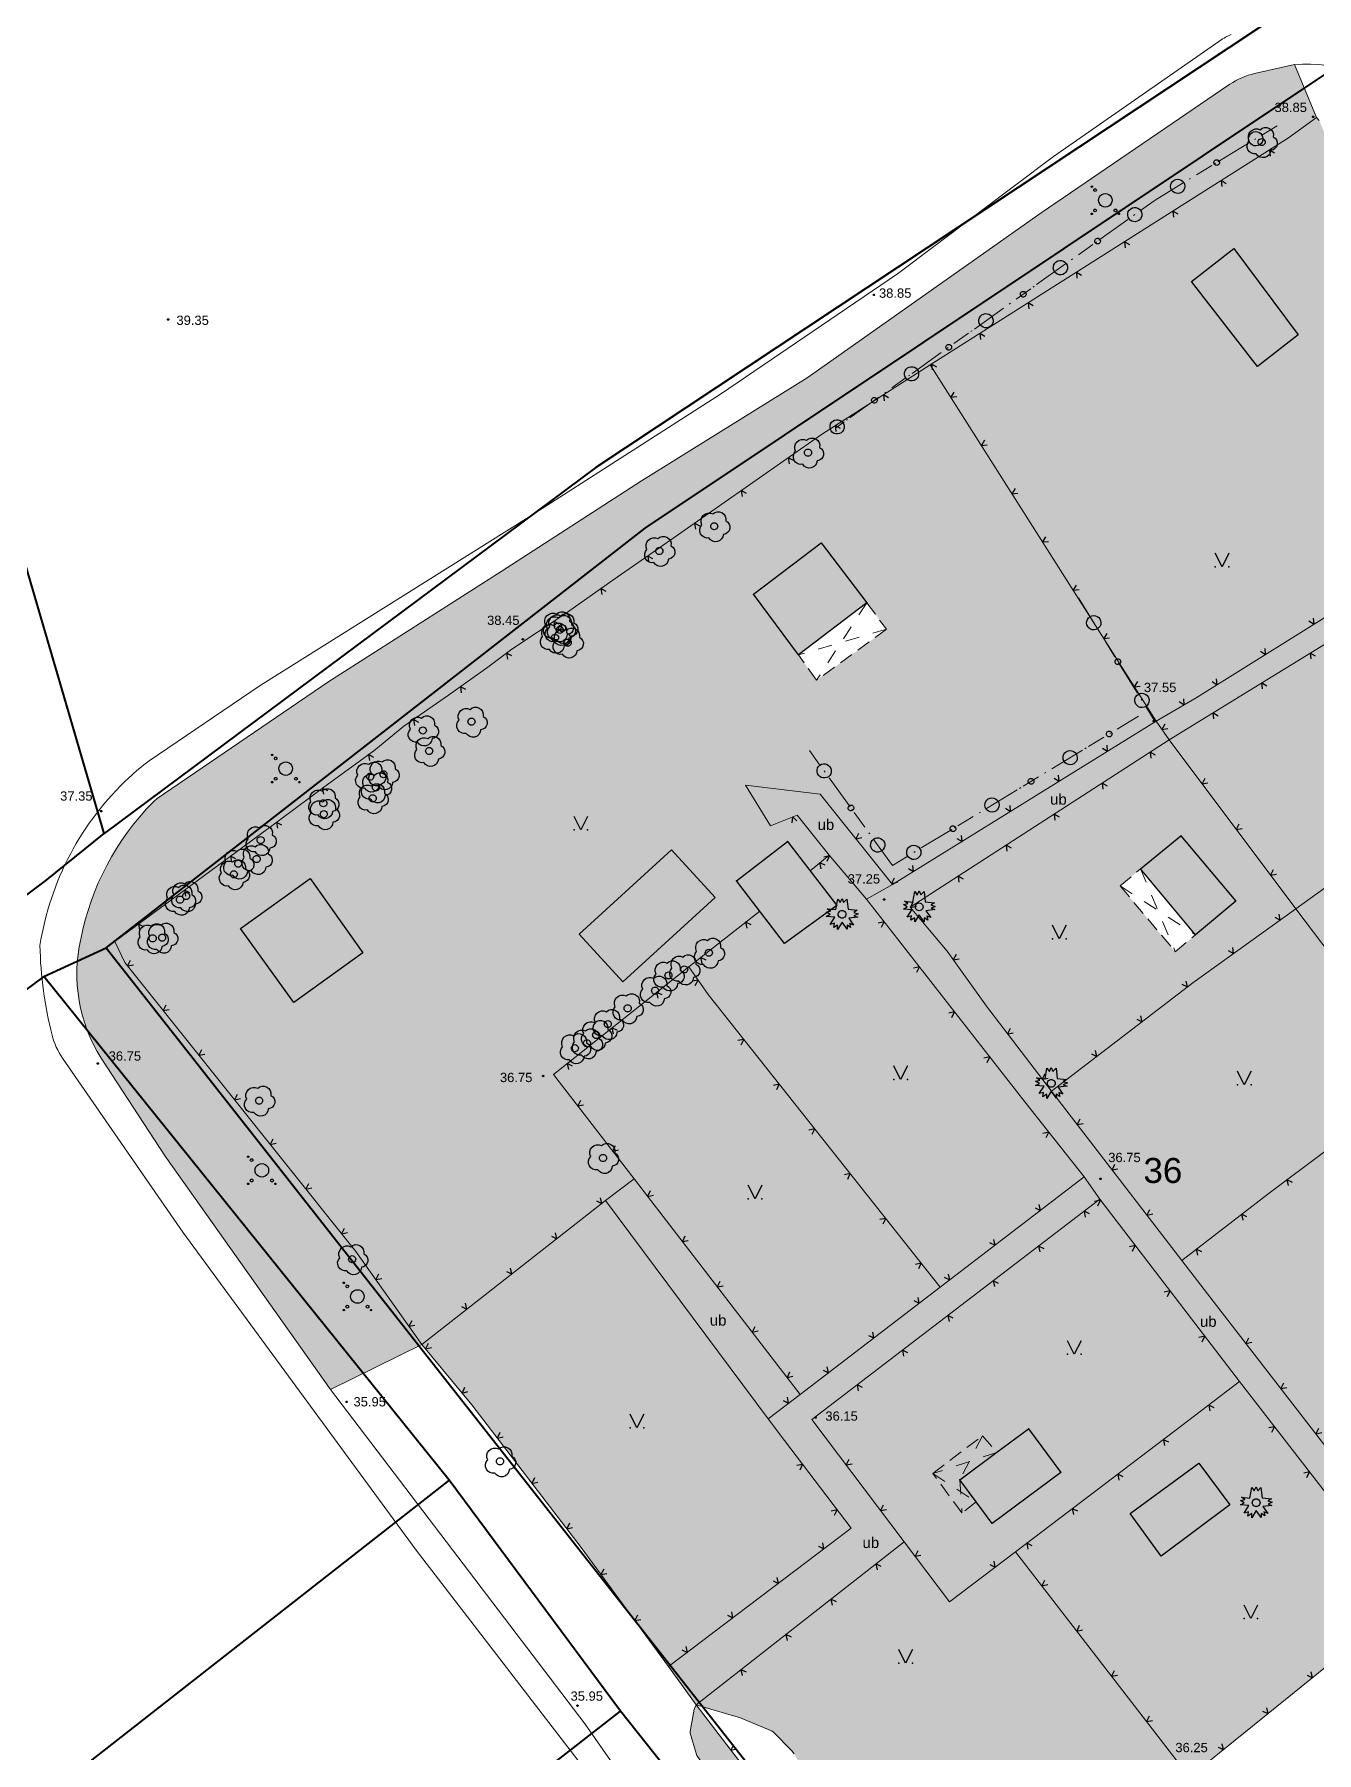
# Model space of a CAD drawing. Header units: metres. Extents: x 363857 to 365179, y 5807840 to 5809004.
# Drawn here: x 364548.8 to 364638.6, y 5808546.1 to 5808666.3 of the extents above; entities that cross this region are included whole.
import ezdxf

# ---------------------------------------------------------------- set-up
doc = ezdxf.new("R2010")
doc.units = ezdxf.units.M
doc.header["$LTSCALE"] = 0.5
for name, pattern in [('LF11.100', [12.8, 2.5, -1, 0, -1, 5, -0.4, 0, -0.4, 2.5]), ('LF11.2', [4, 2, -2]), ('LF11.26', [0]), ('LF11.3', [3, 2, -1])]:
    doc.linetypes.add(name, pattern=pattern)
doc.layers.get('0').update_dxf_attribs({"color": 1, "linetype": 'CONTINUOUS'})
for name, color, linetype in [('Flurstücksgrenze', 5, 'CONTINUOUS'), ('Stk.Bauliche Anlagen', 1, 'CONTINUOUS'), ('Stk.Befestigungsarten', 1, 'CONTINUOUS'), ('Stk.Bäume', 1, 'CONTINUOUS'), ('Stk.Einfriedungen', 1, 'CONTINUOUS'), ('Stk.Gebäude', 202, 'CONTINUOUS'), ('Stk.Geländehöhen', 1, 'CONTINUOUS'), ('Stk.Grünflächen', 1, 'CONTINUOUS'), ('Stk.Topografie allgemein', 1, 'CONTINUOUS')]:
    doc.layers.add(name, color=color, linetype=linetype)
doc.styles.add('TA  11.0401.0000', font='Arial.ttf')

# ---------------------------------------------------------------- blocks, each defined once
blk = doc.blocks.new('S11..378')
at = {"color": 0, "lineweight": -2}
blk.add_lwpolyline([(-0.025, 0.05), (0, 0), (0.025, 0.05)], dxfattribs=at)
blk = doc.blocks.new('S11..101')
at = {"color": 0, "lineweight": -2}
blk.add_lwpolyline([(0.433, -0.25, -0.5773503), (-0.433, -0.25, -0.5773503), (0, 0.5, -0.5773503)], format="xyb", close=True, dxfattribs=at)
blk = doc.blocks.new('Nadelbaum')
at = {"color": 0, "lineweight": -2}
blk.add_lwpolyline([(0.185, 0.155), (0.475, 0.125), (0.365, 0.06), (0.5, 0.015), (0.37, -0.045), (0.49, -0.085), (0.21, -0.12), (0.36, -0.335), (0.235, -0.285), (0.265, -0.41), (0.155, -0.34), (0.16, -0.465), (0, -0.245), (-0.14, -0.47), (-0.14, -0.34), (-0.26, -0.415), (-0.24, -0.28), (-0.375, -0.32), (-0.225, -0.09), (-0.49, -0.07), (-0.37, 0), (-0.49, 0.07), (-0.355, 0.1), (-0.46, 0.175), (-0.195, 0.145), (-0.135, 0.475), (-0.06, 0.365), (0, 0.495), (0.05, 0.37), (0.15, 0.475)], close=True, dxfattribs=at)
blk.add_lwpolyline([(0.1039, -0.06, -0.5773503), (-0.1039, -0.06, -0.5773503), (0, 0.12, -0.5773503)], format="xyb", close=True, dxfattribs=at)
blk = doc.blocks.new('S11..60')
at = {"color": 0, "lineweight": -2}
for points in [[(0.165, 0.075, -0.7675055), (0.13, -0.115, -0.7475991), (-0.075, -0.165, -0.7388858), (-0.175, 0.02, -0.7315501), (-0.02, 0.175, -0.7388858)], [(0.0433, -0.025, -0.5773503), (-0.0433, -0.025, -0.5773503), (0, 0.05, -0.5773503)]]:
    blk.add_lwpolyline(points, format="xyb", close=True, dxfattribs=at)
blk = doc.blocks.new('S11..146', base_point=(0, 0.25))
at = {"color": 0, "lineweight": -2}
blk.add_lwpolyline([(0.05, 0.35), (0, 0.25), (-0.05, 0.35)], dxfattribs=at)
for p in [(-0.05, 0.25), (0.05, 0.25)]:
    blk.add_point(p, dxfattribs=at)
blk = doc.blocks.new('Geländehöhe')
at = {"color": 0, "lineweight": -2}
for points in [[(0.0087, -0.005, -0.5773503), (-0.0087, -0.005, -0.5773503), (0, 0.01, -0.5773503)], [(0.0043, -0.0025, -0.5773503), (-0.0043, -0.0025, -0.5773503), (0, 0.005, -0.5773503)]]:
    blk.add_lwpolyline(points, format="xyb", close=True, dxfattribs=at)
blk = doc.blocks.new('S11..147', base_point=(0, 0.3))
at = {"color": 0, "lineweight": -2}
for points in [[(-0.0957, 0.3975, -0.5773503), (-0.1043, 0.3975, -0.5773503), (-0.1, 0.405, -0.5773503)], [(-0.0663, 0.37, -0.5773503), (-0.0837, 0.37, -0.5773503), (-0.075, 0.385, -0.5773503)], [(0.0433, 0.275, -0.5773503), (-0.0433, 0.275, -0.5773503), (0, 0.35, -0.5773503)], [(-0.0957, 0.1975, -0.5773503), (-0.1043, 0.1975, -0.5773503), (-0.1, 0.205, -0.5773503)], [(-0.0663, 0.22, -0.5773503), (-0.0837, 0.22, -0.5773503), (-0.075, 0.235, -0.5773503)], [(0.0837, 0.22, -0.5773503), (0.0663, 0.22, -0.5773503), (0.075, 0.235, -0.5773503)], [(0.1043, 0.1975, -0.5773503), (0.0957, 0.1975, -0.5773503), (0.1, 0.205, -0.5773503)]]:
    blk.add_lwpolyline(points, format="xyb", close=True, dxfattribs=at)

msp = doc.modelspace()

# ---------------------------------------------------------------- hatches: boundary and pattern name
at = {"layer": 'Stk.Befestigungsarten', "lineweight": 18, "true_color": 0xdcbe9c}
for points in [[(364651.5085, 5808631.0771), (364650.3515, 5808630.4125), (364647.8071, 5808628.9509), (364628.3086, 5808616.9641), (364627.4017, 5808618.2758), (364630.1994, 5808619.9006), (364650.6567, 5808632.6871), (364650.7441, 5808632.4958), (364651.3154, 5808631.4067)], [(364608.9341, 5808606.8306), (364627.4017, 5808618.2758), (364628.3086, 5808616.9641), (364610.1872, 5808605.2611)], [(364603.8837, 5808613.1599), (364608.9341, 5808606.8306), (364607.1243, 5808605.8072), (364604.5006, 5808608.8978), (364602.2738, 5808611.7038), (364600.3973, 5808610.9576), (364598.6582, 5808613.8017)], [(364650.8304, 5808552.5772), (364648.9381, 5808551.2896), (364645.0942, 5808556.7638), (364645.0293, 5808556.8474), (364633.2495, 5808572.0452), (364623.4555, 5808584.8072), (364622.3757, 5808586.3727), (364618.2129, 5808591.6184), (364607.1243, 5808605.8072), (364608.9341, 5808606.8306), (364610.1872, 5808605.2611), (364612.7807, 5808602.1704), (364615.5146, 5808598.3142), (364620.0725, 5808592.3663), (364629.2048, 5808580.5348), (364631.6368, 5808577.3763), (364640.5778, 5808565.8241), (364647.15, 5808557.3325)], [(364588.8514, 5808584.7201), (364590.8411, 5808586.2383), (364602.4703, 5808571.1526), (364600.2357, 5808569.444)], [(364622.3757, 5808586.3727), (364623.4555, 5808584.8072), (364603.2885, 5808569.3872), (364609.7648, 5808560.8356), (364595.1832, 5808549.4149), (364593.267, 5808552.1039), (364606.0412, 5808561.7779), (364601.3824, 5808567.9298), (364600.2357, 5808569.444), (364602.4703, 5808571.1526), (364612.2878, 5808578.6593)]]:
    msp.add_hatch(color=31, dxfattribs=at).paths.add_polyline_path(points, flags=0)
at = {"layer": 'Stk.Gebäude', "lineweight": 18, "true_color": 0xffffff}
for points in [[(364634.498, 5808643.1), (364629.884, 5808649.056), (364632.857, 5808651.359), (364637.356, 5808645.313)], [(364599.206, 5808627.16), (364603.944, 5808630.755), (364607.136, 5808626.549), (364602.356, 5808622.922)], [(364598.011, 5808607.102), (364601.586, 5808609.855), (364605.033, 5808605.379), (364601.389, 5808602.718)], [(364630.165, 5808603.324), (364626.309, 5808607.926), (364629.146, 5808610.257), (364632.98, 5808605.681)], [(364587.007, 5808603.368), (364593.471, 5808609.269), (364596.519, 5808605.93), (364590.055, 5808600.029)], [(364567.015, 5808598.582), (364563.29, 5808603.763), (364568.16, 5808607.265), (364571.861, 5808602.066)], [(364613.657, 5808565.172), (364616.257, 5808567.099), (364618.476, 5808568.744), (364620.741, 5808565.689), (364615.923, 5808562.116), (364614.807, 5808563.622)], [(364625.593, 5808562.807), (364630.388, 5808566.344), (364632.569, 5808563.41), (364627.75, 5808559.827)]]:
    msp.add_hatch(color=7, dxfattribs=at).paths.add_polyline_path(points, flags=0)
at = {"layer": 'Stk.Gebäude', "lineweight": 18, "true_color": 0xb3b3b3}
for points in [[(364634.498, 5808643.1), (364629.884, 5808649.056), (364632.857, 5808651.359), (364637.356, 5808645.313)], [(364599.206, 5808627.16), (364603.944, 5808630.755), (364607.136, 5808626.549), (364602.356, 5808622.922)], [(364598.011, 5808607.102), (364601.586, 5808609.855), (364605.033, 5808605.379), (364601.389, 5808602.718)], [(364630.165, 5808603.324), (364626.309, 5808607.926), (364629.146, 5808610.257), (364632.98, 5808605.681)], [(364587.007, 5808603.368), (364593.471, 5808609.269), (364596.519, 5808605.93), (364590.055, 5808600.029)], [(364567.015, 5808598.582), (364563.29, 5808603.763), (364568.16, 5808607.265), (364571.861, 5808602.066)], [(364613.657, 5808565.172), (364616.257, 5808567.099), (364618.476, 5808568.744), (364620.741, 5808565.689), (364615.923, 5808562.116), (364614.807, 5808563.622)], [(364625.593, 5808562.807), (364630.388, 5808566.344), (364632.569, 5808563.41), (364627.75, 5808559.827)]]:
    msp.add_hatch(color=253, dxfattribs=at).paths.add_polyline_path(points, flags=0)
at = {"layer": 'Stk.Grünflächen', "lineweight": 18, "true_color": 0xe0ffd9}
for points in [[(364638.6283, 5808660.5154), (364636.6771, 5808659.0921), (364611.588, 5808643.2144), (364603.968, 5808638.3444), (364591.9521, 5808629.9344), (364589.3598, 5808628.1485), (364585.9466, 5808625.7399), (364582.2945, 5808623.315), (364580.6132, 5808622.0508), (364577.8467, 5808620.0839), (364574.7298, 5808617.9219), (364572.6211, 5808616.2042), (364569.1124, 5808613.6531), (364567.1038, 5808612.1494), (364566.0972, 5808611.4087), (364554.4819, 5808602.847), (364555.172, 5808601.3901), (364571.3535, 5808581.1562), (364575.9816, 5808574.6507), (364569.5948, 5808571.4999), (364558.0138, 5808587.8358), (364553.5232, 5808594.6863, -0.19864279), (364552.0934, 5808603.0143, -0.14666447), (364557.1554, 5808612.6057, -0.0486989), (364557.4535, 5808612.8551), (364569.4654, 5808621.0591), (364581.5443, 5808628.7605), (364591.3672, 5808635.0939), (364602.9617, 5808642.2996), (364619.3554, 5808653.862), (364632.5686, 5808662.8561, -0.09491527), (364634.2953, 5808663.6031), (364637.0905, 5808664.2253)], [(364651.8914, 5808627.7452), (364650.3515, 5808630.4125), (364651.5085, 5808631.0771), (364654.5692, 5808625.8546), (364658.3388, 5808620.344), (364637.1813, 5808605.1437), (364628.3086, 5808616.9641), (364647.8071, 5808628.9509), (364649.3412, 5808626.2803), (364650.5164, 5808624.5072), (364652.9628, 5808626.1286)], [(364596.038, 5808599.1363), (364594.6691, 5808601.071), (364599.6487, 5808604.9764), (364601.3887, 5808602.7175), (364605.0334, 5808605.3793), (364603.1684, 5808607.8005), (364604.5006, 5808608.8978), (364607.1243, 5808605.8072), (364618.2129, 5808591.6184), (364622.3757, 5808586.3727), (364612.2878, 5808578.6593)], [(364629.2048, 5808580.5348), (364620.0725, 5808592.3663), (364629.9735, 5808599.9654), (364637.1813, 5808605.1437), (364646.0584, 5808593.4189), (364643.2978, 5808591.2162), (364635.2245, 5808585.17)], [(364596.038, 5808599.1363), (364612.2878, 5808578.6593), (364602.4703, 5808571.1526), (364590.8411, 5808586.2383), (364585.2051, 5808593.5499), (364594.6691, 5808601.071)], [(364600.2357, 5808569.444), (364601.3824, 5808567.9298), (364606.0412, 5808561.7779), (364593.267, 5808552.1039), (364587.1349, 5808560.4367), (364579.4755, 5808570.4283), (364575.9816, 5808574.6507), (364588.8514, 5808584.7201)], [(364633.2495, 5808572.0452), (364645.0293, 5808556.8474), (364645.0942, 5808556.7638), (364631.8364, 5808546.0531), (364629.7377, 5808544.3575), (364617.5587, 5808560.1412), (364628.7259, 5808568.5983)], [(364629.7377, 5808544.3575), (364621.625, 5808538.408), (364619.8508, 5808537.1827), (364615.8419, 5808534.6518), (364615.4784, 5808534.4534), (364613.6108, 5808533.6791), (364613.5569, 5808533.6726), (364612.871, 5808533.7721), (364612.4435, 5808533.918), (364610.7652, 5808534.7436), (364610.7331, 5808534.7639), (364608.8234, 5808536.3106), (364608.3939, 5808536.7275), (364605.9913, 5808539.4157), (364605.9609, 5808539.454), (364604.5347, 5808541.5147), (364604.3718, 5808541.8092), (364602.0502, 5808545.9907), (364601.9004, 5808546.198), (364600.5829, 5808547.5329), (364600.4621, 5808547.6064), (364598.2282, 5808548.5253), (364597.6526, 5808548.7106), (364595.1832, 5808549.4149), (364609.7648, 5808560.8356), (364612.9397, 5808556.6432), (364617.5587, 5808560.1412)], [(364609.5035, 5808529.2592), (364609.1753, 5808529.2508), (364606.083, 5808529.5943), (364605.8609, 5808529.6502), (364603.5739, 5808530.6307), (364603.5194, 5808530.6671), (364602.2366, 5808531.8299), (364602.1191, 5808531.9799), (364600.4163, 5808535.0718), (364600.2974, 5808535.3784), (364599.407, 5808538.5947), (364599.3892, 5808538.6623), (364598.4706, 5808541.0524), (364598.4379, 5808541.1169), (364596.9475, 5808543.4792), (364596.5521, 5808543.9774), (364595.2447, 5808545.8858), (364595.2172, 5808545.9431), (364594.7718, 5808547.4429), (364594.7621, 5808547.5512), (364595.0487, 5808549.126), (364595.0711, 5808549.1742), (364595.1832, 5808549.4149), (364610.4893, 5808529.6106)]]:
    msp.add_hatch(color=254, dxfattribs=at).paths.add_polyline_path(points, flags=0)
h = msp.add_hatch(color=254, dxfattribs=at)
h.paths.add_polyline_path([(364611.588, 5808643.2144), (364636.6771, 5808659.0921), (364638.6283, 5808660.5154), (364638.8288, 5808660.3113), (364639.8382, 5808657.9297), (364644.203, 5808646.0465), (364645.6811, 5808643.076), (364646.3235, 5808641.8868), (364646.9499, 5808640.684), (364648.7248, 5808636.9081), (364650.6567, 5808632.6871), (364630.1994, 5808619.9006), (364627.4017, 5808618.2758)], flags=0)
h.paths.add_polyline_path([(364649.9204, 5808632.5812), (364646.3769, 5808640.4503), (364643.2151, 5808638.9026), (364645.4396, 5808634.1442), (364646.8582, 5808631.1096), (364647.9076, 5808631.6139)], flags=0)
h = msp.add_hatch(color=254, dxfattribs=at)
h.paths.add_polyline_path([(364608.9341, 5808606.8306), (364603.8837, 5808613.1599), (364598.6582, 5808613.8017), (364600.3973, 5808610.9576), (364602.2738, 5808611.7038), (364604.5006, 5808608.8978), (364603.1684, 5808607.8005), (364601.5857, 5808609.8552), (364598.0114, 5808607.1019), (364599.6487, 5808604.9764), (364594.6691, 5808601.071), (364585.2051, 5808593.5499), (364590.8411, 5808586.2383), (364588.8514, 5808584.7201), (364575.9816, 5808574.6507), (364571.3535, 5808581.1562), (364555.172, 5808601.3901), (364554.4819, 5808602.847), (364566.0972, 5808611.4087), (364567.1038, 5808612.1494), (364569.1124, 5808613.6531), (364572.6211, 5808616.2042), (364574.7298, 5808617.9219), (364577.8467, 5808620.0839), (364580.6132, 5808622.0508), (364582.2945, 5808623.315), (364585.9466, 5808625.7399), (364589.3598, 5808628.1485), (364591.9521, 5808629.9344), (364603.968, 5808638.3444), (364611.588, 5808643.2144), (364627.4017, 5808618.2758)], flags=0)
h.paths.add_polyline_path([(364607.1358, 5808626.5493), (364603.9441, 5808630.7554), (364599.2059, 5808627.1597), (364602.3561, 5808622.9221), (364603.6209, 5808621.1399), (364608.5332, 5808624.7078)], flags=0)
h = msp.add_hatch(color=254, dxfattribs=at)
h.paths.add_polyline_path([(364665.9283, 5808608.8313), (364654.4659, 5808600.1273), (364646.0584, 5808593.4189), (364637.1813, 5808605.1437), (364658.3388, 5808620.344), (364663.0296, 5808613.3399)], flags=0)
h.paths.add_polyline_path([(364658.9013, 5808608.9471), (364655.5472, 5808614.0451), (364651.4958, 5808611.2229), (364650.1176, 5808610.2629), (364653.4935, 5808605.1802), (364654.893, 5808606.155)], flags=0)
h = msp.add_hatch(color=254, dxfattribs=at)
h.paths.add_polyline_path([(364610.1872, 5808605.2611), (364628.3086, 5808616.9641), (364637.1813, 5808605.1437), (364629.9735, 5808599.9654), (364620.0725, 5808592.3663), (364615.5146, 5808598.3142), (364612.7807, 5808602.1704)], flags=0)
h.paths.add_polyline_path([(364630.1654, 5808603.3237), (364632.9796, 5808605.6814), (364629.1464, 5808610.2568), (364626.3092, 5808607.9265), (364624.8911, 5808606.7384), (364628.7473, 5808602.1356)], flags=0)
h = msp.add_hatch(color=254, dxfattribs=at)
h.paths.add_polyline_path([(364646.0584, 5808593.4189), (364657.0732, 5808578.88), (364648.5626, 5808572.1094), (364642.5614, 5808567.3595), (364640.5778, 5808565.8241), (364631.6368, 5808577.3763), (364629.2048, 5808580.5348), (364635.2245, 5808585.17), (364643.2978, 5808591.2162)], flags=0)
h.paths.add_polyline_path([(364647.2408, 5808581.0716), (364651.094, 5808584.1192), (364647.3528, 5808588.8179), (364646.6005, 5808588.229), (364643.4662, 5808585.7723), (364641.6469, 5808584.3463), (364643.2198, 5808582.377), (364645.4155, 5808579.6279)], flags=0)
h = msp.add_hatch(color=254, dxfattribs=at)
h.paths.add_polyline_path([(364628.7259, 5808568.5983), (364617.5587, 5808560.1412), (364612.9397, 5808556.6432), (364609.7648, 5808560.8356), (364603.2885, 5808569.3872), (364623.4555, 5808584.8072), (364633.2495, 5808572.0452)], flags=0)
h.paths.add_polyline_path([(364618.4756, 5808568.7445), (364613.6572, 5808565.1716), (364614.8066, 5808563.6215), (364615.9227, 5808562.1164), (364620.7411, 5808565.6893)], flags=0)

# ---------------------------------------------------------------- linework, layer by layer
at = {"layer": 'Flurstücksgrenze', "color": 7, "linetype": 'Continuous', "lineweight": 40}
for p, q in [((364591.618, 5808631.775), (364640.481, 5808664.384)), ((364553.882, 5808602.403), (364591.618, 5808631.775)), ((364549.621, 5808607.105), (364553.728, 5808610.411)), ((364465.954, 5808544.313), (364549.621, 5808607.105)), ((364549.51, 5808600.402), (364467.262, 5808539.403)), ((364577.891, 5808565.146), (364484.349, 5808492.029)), ((364491.226, 5808472.12), (364589.883, 5808548.975))]:
    msp.add_line(p, q, dxfattribs=at)
for points in [[(364498.323, 5808799.82), (364568.43, 5808848.263), (364636.731, 5808668.196), (364588.168, 5808636.036), (364553.728, 5808610.411), (364498.323, 5808799.82)], [(364549.51, 5808600.402), (364553.882, 5808602.403), (364624.25, 5808512.922), (364638.047, 5808495.377), (364717.814, 5808410.4), (364710.559, 5808412.689), (364634.968, 5808492.794), (364613.805, 5808518.876), (364589.883, 5808548.975), (364577.891, 5808565.146), (364549.51, 5808600.402)]]:
    msp.add_lwpolyline(points, close=True, dxfattribs=at)
at = {"layer": 'Stk.Bauliche Anlagen', "color": 7, "linetype": 'LF11.2', "lineweight": 18}
for p, q in [((364607.1358, 5808626.5493), (364603.6209, 5808621.1399)), ((364608.5332, 5808624.7078), (364602.3561, 5808622.9221)), ((364626.3092, 5808607.9265), (364628.7473, 5808602.1356)), ((364624.8911, 5808606.7384), (364630.1654, 5808603.3237)), ((364615.2484, 5808568.2542), (364613.6572, 5808565.1716)), ((364616.2462, 5808567.0914), (364611.7686, 5808565.6073)), ((364611.7686, 5808565.6073), (364614.8066, 5808563.6215)), ((364613.6572, 5808565.1716), (364613.8082, 5808562.8518))]:
    msp.add_line(p, q, dxfattribs=at)
at = {"layer": 'Stk.Bauliche Anlagen', "color": 7, "linetype": 'LF11.3', "lineweight": 18}
for p, q in [((364607.1358, 5808626.5493), (364608.5332, 5808624.7078)), ((364608.5332, 5808624.7078), (364603.6209, 5808621.1399)), ((364603.6209, 5808621.1399), (364602.3561, 5808622.9221)), ((364624.8911, 5808606.7384), (364626.3092, 5808607.9265)), ((364624.8911, 5808606.7384), (364628.7473, 5808602.1356)), ((364628.7473, 5808602.1356), (364630.1654, 5808603.3237)), ((364611.7686, 5808565.6073), (364615.2484, 5808568.2542)), ((364615.2484, 5808568.2542), (364616.2462, 5808567.0914)), ((364613.8082, 5808562.8518), (364611.7686, 5808565.6073)), ((364614.8066, 5808563.6215), (364613.8082, 5808562.8518))]:
    msp.add_line(p, q, dxfattribs=at)
at = {"layer": 'Stk.Einfriedungen', "color": 7, "linetype": 'LF11.26', "lineweight": 18}
for p, q in [((364638.8288, 5808660.3113), (364638.6283, 5808660.5154)), ((364611.588, 5808643.2144), (364627.4017, 5808618.2758)), ((364630.1994, 5808619.9006), (364650.6567, 5808632.6871)), ((364647.8071, 5808628.9509), (364628.3086, 5808616.9641)), ((364627.4017, 5808618.2758), (364630.1994, 5808619.9006)), ((364637.1813, 5808605.1437), (364658.3388, 5808620.344)), ((364608.9341, 5808606.8306), (364627.4017, 5808618.2758)), ((364628.3086, 5808616.9641), (364627.4017, 5808618.2758)), ((364610.1872, 5808605.2611), (364628.3086, 5808616.9641)), ((364637.1813, 5808605.1437), (364628.3086, 5808616.9641)), ((364600.3973, 5808610.9576), (364598.6582, 5808613.8017)), ((364604.5006, 5808608.8978), (364603.1684, 5808607.8005)), ((364599.6487, 5808604.9764), (364594.6691, 5808601.071)), ((364618.2129, 5808591.6184), (364607.1243, 5808605.8072)), ((364612.7807, 5808602.1704), (364610.1872, 5808605.2611)), ((364615.5146, 5808598.3142), (364612.7807, 5808602.1704)), ((364620.0725, 5808592.3663), (364615.5146, 5808598.3142)), ((364629.2048, 5808580.5348), (364620.0725, 5808592.3663)), ((364622.3757, 5808586.3727), (364618.2129, 5808591.6184)), ((364588.8514, 5808584.7201), (364590.8411, 5808586.2383)), ((364612.2878, 5808578.6593), (364622.3757, 5808586.3727)), ((364622.3757, 5808586.3727), (364623.4555, 5808584.8072)), ((364575.9816, 5808574.6507), (364588.8514, 5808584.7201)), ((364603.2885, 5808569.3872), (364623.4555, 5808584.8072)), ((364633.2495, 5808572.0452), (364623.4555, 5808584.8072)), ((364631.6368, 5808577.3763), (364629.2048, 5808580.5348)), ((364640.5778, 5808565.8241), (364631.6368, 5808577.3763)), ((364600.2357, 5808569.444), (364602.4703, 5808571.1526)), ((364609.7648, 5808560.8356), (364603.2885, 5808569.3872)), ((364595.1832, 5808549.4149), (364609.7648, 5808560.8356)), ((364612.9397, 5808556.6432), (364609.7648, 5808560.8356)), ((364612.9397, 5808556.6432), (364617.5587, 5808560.1412)), ((364595.1832, 5808549.4149), (364593.267, 5808552.1039)), ((364595.1832, 5808549.4149), (364610.4893, 5808529.6106))]:
    msp.add_line(p, q, dxfattribs=at)
at = {"layer": 'Stk.Einfriedungen', "color": 7, "linetype": 'LF11.100', "lineweight": 18}
for p, q in [((364635.8772, 5808659.9485), (364627.3372, 5808654.7472)), ((364627.3372, 5808654.7472), (364604.9827, 5808638.815)), ((364627.3336, 5808618.2362), (364621.8671, 5808627.0547)), ((364608.939, 5808608.1813), (364626.1718, 5808618.6237)), ((364603.1318, 5808616.2108), (364608.939, 5808608.1813))]:
    msp.add_line(p, q, dxfattribs=at)
at = {"layer": 'Stk.Einfriedungen', "color": 7, "linetype": 'LF11.26', "lineweight": 18}
for points in [[(364638.6283, 5808660.5154), (364636.6771, 5808659.0921), (364611.588, 5808643.2144), (364603.968, 5808638.3444), (364591.9521, 5808629.9344), (364589.3598, 5808628.1485), (364585.9466, 5808625.7399), (364582.2945, 5808623.315), (364580.6132, 5808622.0508), (364577.8467, 5808620.0839), (364574.7298, 5808617.9219), (364572.6211, 5808616.2042), (364569.1124, 5808613.6531), (364567.1038, 5808612.1494), (364566.0972, 5808611.4087), (364554.4819, 5808602.847), (364555.172, 5808601.3901), (364571.3535, 5808581.1562), (364575.9816, 5808574.6507)], [(364603.8837, 5808613.1599), (364608.9341, 5808606.8306), (364607.1243, 5808605.8072)], [(364607.1243, 5808605.8072), (364604.5006, 5808608.8978), (364602.2738, 5808611.7038), (364600.3973, 5808610.9576)], [(364620.0725, 5808592.3663), (364629.9735, 5808599.9654), (364637.1813, 5808605.1437), (364646.0584, 5808593.4189), (364643.2978, 5808591.2162), (364635.2245, 5808585.17), (364629.2048, 5808580.5348)], [(364593.267, 5808552.1039), (364587.1349, 5808560.4367), (364579.4755, 5808570.4283), (364575.9816, 5808574.6507)], [(364600.2357, 5808569.444), (364601.3824, 5808567.9298), (364606.0412, 5808561.7779), (364593.267, 5808552.1039)]]:
    msp.add_lwpolyline(points, dxfattribs=at)
for points in [[(364596.038, 5808599.1363), (364612.2878, 5808578.6593), (364602.4703, 5808571.1526), (364590.8411, 5808586.2383), (364585.2051, 5808593.5499), (364594.6691, 5808601.071), (364596.038, 5808599.1363)], [(364633.2495, 5808572.0452), (364645.0293, 5808556.8474), (364645.0942, 5808556.7638), (364631.8364, 5808546.0531), (364629.7377, 5808544.3575), (364617.5587, 5808560.1412), (364628.7259, 5808568.5983), (364633.2495, 5808572.0452)]]:
    msp.add_lwpolyline(points, close=True, dxfattribs=at)
at = {"layer": 'Stk.Gebäude', "color": 7, "linetype": 'Continuous', "lineweight": 25}
for points in [[(364634.498, 5808643.1), (364629.884, 5808649.056), (364632.857, 5808651.359), (364637.356, 5808645.313), (364634.498, 5808643.1)], [(364599.206, 5808627.16), (364603.944, 5808630.755), (364607.136, 5808626.549), (364602.356, 5808622.922), (364599.206, 5808627.16)], [(364598.011, 5808607.102), (364601.586, 5808609.855), (364605.033, 5808605.379), (364601.389, 5808602.718), (364598.011, 5808607.102)], [(364630.165, 5808603.324), (364626.309, 5808607.926), (364629.146, 5808610.257), (364632.98, 5808605.681), (364630.165, 5808603.324)], [(364587.007, 5808603.368), (364593.471, 5808609.269), (364596.519, 5808605.93), (364590.055, 5808600.029), (364587.007, 5808603.368)], [(364567.015, 5808598.582), (364563.29, 5808603.763), (364568.16, 5808607.265), (364571.861, 5808602.066), (364567.015, 5808598.582)], [(364613.657, 5808565.172), (364616.257, 5808567.099), (364618.476, 5808568.744), (364620.741, 5808565.689), (364615.923, 5808562.116), (364614.807, 5808563.622), (364613.657, 5808565.172)], [(364625.593, 5808562.807), (364630.388, 5808566.344), (364632.569, 5808563.41), (364627.75, 5808559.827), (364625.593, 5808562.807)]]:
    msp.add_lwpolyline(points, close=True, dxfattribs=at)
at = {"layer": 'Stk.Gebäude', "color": 7, "lineweight": 18}
for p in [(364603.9441, 5808630.7554), (364599.2059, 5808627.1597), (364607.1358, 5808626.5493), (364602.3561, 5808622.9221), (364601.5857, 5808609.8552), (364629.1464, 5808610.2568), (364626.3092, 5808607.9265), (364598.0114, 5808607.1019), (364605.0334, 5808605.3793), (364632.9796, 5808605.6814), (364601.3887, 5808602.7175), (364630.1654, 5808603.3237), (364618.4756, 5808568.7445), (364616.2462, 5808567.0914), (364620.7411, 5808565.6893), (364613.6572, 5808565.1716), (364614.8066, 5808563.6215), (364615.9227, 5808562.1164)]:
    msp.add_point(p, dxfattribs=at)
at = {"layer": 'Stk.Topografie allgemein', "color": 7, "linetype": 'Continuous', "lineweight": 9}
for p, q in [((364631.8746, 5808665.8975), (364620.2157, 5808657.7942)), ((364609.281, 5808649.5901), (364620.2157, 5808657.7942)), ((364596.8994, 5808641.1622), (364609.281, 5808649.5901)), ((364583.5022, 5808632.5852), (364596.8994, 5808641.1622)), ((364564.6595, 5808620.7621), (364583.5022, 5808632.5852)), ((364556.8782, 5808615.5057), (364564.6595, 5808620.7621)), ((364598.6582, 5808613.8017), (364603.8837, 5808613.1599)), ((364550.8195, 5808594.695), (364559.2398, 5808582.5111)), ((364588.8514, 5808584.7201), (364600.2357, 5808569.444)), ((364559.2398, 5808582.5111), (364575.5775, 5808560.2545)), ((364587.413, 5808548.074), (364569.5948, 5808571.4999)), ((364575.5775, 5808560.2545), (364591.2933, 5808539.8736)), ((364597.6526, 5808548.7106), (364595.1832, 5808549.4149)), ((364598.2282, 5808548.5253), (364597.6526, 5808548.7106)), ((364600.4621, 5808547.6064), (364598.2282, 5808548.5253)), ((364602.9922, 5808525.8021), (364587.413, 5808548.074)), ((364600.5829, 5808547.5329), (364600.4621, 5808547.6064)), ((364601.9004, 5808546.198), (364600.5829, 5808547.5329)), ((364602.0502, 5808545.9907), (364601.9004, 5808546.198))]:
    msp.add_line(p, q, dxfattribs=at)
msp.add_lwpolyline([(364575.9816, 5808574.6507), (364569.5948, 5808571.4999), (364558.0138, 5808587.8358), (364553.5232, 5808594.6863, -0.19864279), (364552.0934, 5808603.0143, -0.14666447), (364557.1554, 5808612.6057, -0.0486989), (364557.4535, 5808612.8551), (364569.4654, 5808621.0591), (364581.5443, 5808628.7605), (364591.3672, 5808635.0939), (364602.9617, 5808642.2996), (364619.3554, 5808653.862), (364632.5686, 5808662.8561, -0.09491527), (364634.2953, 5808663.6031), (364637.0905, 5808664.2253), (364638.6283, 5808660.5154)], format="xyb", dxfattribs=at)
msp.add_lwpolyline([(364609.5035, 5808529.2592), (364609.1753, 5808529.2508), (364606.083, 5808529.5943), (364605.8609, 5808529.6502), (364603.5739, 5808530.6307), (364603.5194, 5808530.6671), (364602.2366, 5808531.8299), (364602.1191, 5808531.9799), (364600.4163, 5808535.0718), (364600.2974, 5808535.3784), (364599.407, 5808538.5947), (364599.3892, 5808538.6623), (364598.4706, 5808541.0524), (364598.4379, 5808541.1169), (364596.9475, 5808543.4792), (364596.5521, 5808543.9774), (364595.2447, 5808545.8858), (364595.2172, 5808545.9431), (364594.7718, 5808547.4429), (364594.7621, 5808547.5512), (364595.0487, 5808549.126), (364595.0711, 5808549.1742), (364595.1832, 5808549.4149)], dxfattribs=at)
for centre, radius, start, end in [((364634.7281, 5808661.7917), 5, 114.389791, 124.799201), ((364637.974, 5808655.3315), 8.9376, 38.163595, 95.673165), ((364569.2647, 5808599.4685), 20.2637, 127.681185, 132.89271), ((364569.2651, 5808599.4688), 20.2637, 132.893956, 171.196207), ((364576.4621, 5808603.0611), 27.2264, 181.033073, 194.390331), ((364554.933, 5808597.5374), 5, 194.392385, 214.644382)]:
    msp.add_arc(centre, radius, start, end, dxfattribs=at)

# ---------------------------------------------------------------- block references
at = {"layer": 'Stk.Bäume', "color": 7}
for name, p, xscale, yscale in [('S11..60', (364634.7909, 5808658.8036), 4.95, 4.95), ('S11..60', (364603.0235, 5808637.0672), 4.95, 4.95), ('S11..60', (364596.4577, 5808631.9164), 4.95, 4.95), ('S11..60', (364592.6085, 5808630.186), 4.95, 4.95), ('S11..60', (364585.516, 5808624.904), 4.95, 4.95), ('S11..60', (364585.64, 5808624.6607), 4.95, 4.95), ('S11..60', (364585.8063, 5808624.7859), 4.95, 4.95), ('S11..60', (364585.302, 5808624.1114), 4.95, 4.95), ('S11..60', (364586.1994, 5808623.771), 4.95, 4.95), ('S11..60', (364576.05, 5808617.6223), 4.95, 4.95), ('S11..60', (364579.4576, 5808618.2353), 4.95, 4.95), ('S11..60', (364576.4968, 5808616.1879), 4.95, 4.95), ('S11..60', (364572.3628, 5808614.3923), 4.95, 4.95), ('S11..60', (364572.7697, 5808613.6379), 4.95, 4.95), ('S11..60', (364573.2923, 5808614.5598), 4.95, 4.95), ('S11..60', (364569.0844, 5808612.5281), 4.95, 4.95), ('S11..60', (364572.5388, 5808612.873), 4.95, 4.95), ('S11..60', (364569.1147, 5808611.7644), 4.95, 4.95), ('S11..60', (364564.6927, 5808609.9498), 4.95, 4.95), ('S11..60', (364562.8153, 5808607.5582), 4.95, 4.95), ('S11..60', (364563.1234, 5808608.3028), 4.95, 4.95), ('S11..60', (364564.4134, 5808608.6205), 4.95, 4.95), ('S11..60', (364559.047, 5808605.7754), 4.95, 4.95), ('S11..60', (364559.4779, 5808606.0317), 4.95, 4.95), ('Nadelbaum', (364610.8113, 5808605.2764), 2.25, 2.25), ('Nadelbaum', (364605.4098, 5808604.7548), 2.25, 2.25), ('S11..60', (364557.1317, 5808603.0732), 4.95, 4.95), ('S11..60', (364557.794, 5808603.1178), 4.95, 4.95), ('S11..60', (364596.0819, 5808602.0626), 4.95, 4.95), ('S11..60', (364593.2523, 5808600.476), 4.95, 4.95), ('S11..60', (364594.3584, 5808600.8973), 4.95, 4.95), ('S11..60', (364592.3164, 5808599.4091), 4.95, 4.95), ('S11..60', (364590.3959, 5808598.1721), 4.95, 4.95), ('S11..60', (364589.0043, 5808597.0701), 4.95, 4.95), ('S11..60', (364587.5445, 5808595.7208), 4.95, 4.95), ('S11..60', (364588.1863, 5808596.3106), 4.95, 4.95), ('S11..60', (364586.7, 5808595.3847), 4.95, 4.95), ('Nadelbaum', (364620.0634, 5808592.9209), 2.25, 2.25), ('S11..60', (364564.5869, 5808591.7099), 4.95, 4.95), ('S11..60', (364588.6712, 5808587.6951), 4.95, 4.95), ('S11..60', (364571.1026, 5808580.6157), 4.95, 4.95), ('S11..60', (364581.4588, 5808566.4633), 4.95, 4.95), ('Nadelbaum', (364634.4105, 5808563.5695), 2.25, 2.25)]:
    msp.add_blockref(name, p, dxfattribs=dict(at, xscale=xscale, yscale=yscale))
at = {"layer": 'Stk.Einfriedungen', "color": 7}
for p, rotation in [((364634.3826, 5808659.0382), 211.344), ((364628.9166, 5808655.7091), 211.344), ((364625.9121, 5808653.7315), 215.478), ((364620.7003, 5808650.017), 215.478), ((364615.4885, 5808646.3026), 215.478), ((364610.2768, 5808642.5881), 215.478), ((364605.065, 5808638.8736), 215.478), ((364623.0396, 5808625.1632), 121.794), ((364626.4116, 5808619.7236), 121.794), ((364621.3827, 5808615.7217), 31.214), ((364604.1574, 5808614.7928), 305.876), ((364615.9092, 5808612.405), 31.214), ((364607.9079, 5808609.6069), 305.876), ((364610.4357, 5808609.0882), 31.214)]:
    msp.add_blockref('S11..101', p, dxfattribs=dict(at, rotation=rotation))
for name, p, xscale, yscale, rotation in [('S11..378', (364635.3379, 5808658.2446), 7.5, 7.5, 212.328), ('S11..101', (364631.6496, 5808657.3737), 0.4, 0.4, 211.344), ('S11..378', (364631.9579, 5808656.1055), 7.5, 7.5, 212.328), ('S11..378', (364628.5779, 5808653.9665), 7.5, 7.5, 212.328), ('S11..101', (364623.3062, 5808651.8743), 0.4, 0.4, 215.478), ('S11..378', (364625.1979, 5808651.8274), 7.5, 7.5, 212.328), ('S11..378', (364621.8179, 5808649.6884), 7.5, 7.5, 212.328), ('S11..101', (364618.0944, 5808648.1598), 0.4, 0.4, 215.478), ('S11..378', (364618.4378, 5808647.5493), 7.5, 7.5, 212.328), ('S11..101', (364612.8826, 5808644.4453), 0.4, 0.4, 215.478), ('S11..378', (364615.0578, 5808645.4103), 7.5, 7.5, 212.328), ('S11..378', (364611.6778, 5808643.2712), 7.5, 7.5, 212.328), ('S11..378', (364608.3071, 5808641.1176), 7.5, 7.5, 212.583), ('S11..378', (364613.0226, 5808640.952), 7.5, 7.5, 302.3790000000001), ('S11..101', (364607.6709, 5808640.7309), 0.4, 0.4, 215.478), ('S11..378', (364604.9367, 5808638.9635), 7.5, 7.5, 212.583), ('S11..378', (364615.1647, 5808637.5739), 7.5, 7.5, 302.3790000000001), ('S11..378', (364601.6328, 5808636.71), 7.5, 7.5, 214.988), ('S11..378', (364598.3557, 5808634.4163), 7.5, 7.5, 214.988), ('S11..378', (364617.3067, 5808634.1958), 7.5, 7.5, 302.3790000000001), ('S11..378', (364595.0786, 5808632.1227), 7.5, 7.5, 214.988), ('S11..378', (364619.4488, 5808630.8177), 7.5, 7.5, 302.3790000000001), ('S11..378', (364591.8008, 5808629.8301), 7.5, 7.5, 214.564), ('S11..378', (364621.5909, 5808627.4396), 7.5, 7.5, 302.3790000000001), ('S11..378', (364588.5135, 5808627.5513), 7.5, 7.5, 215.21), ('S11..378', (364638.4638, 5808625.0661), 7.5, 7.5, 32.00700000000001), ('S11..378', (364585.2315, 5808625.2651), 7.5, 7.5, 213.583), ('S11..378', (364623.7329, 5808624.0615), 7.5, 7.5, 302.3790000000001), ('S11..378', (364581.9152, 5808623.0298), 7.5, 7.5, 216.94), ('S11..378', (364635.0718, 5808622.946), 7.5, 7.5, 32.00700000000001), ('S11..378', (364638.1994, 5808623.0445), 7.5, 7.5, 211.581), ('S11..101', (364624.7256, 5808622.4434), 0.4, 0.4, 121.794), ('S11..378', (364578.6808, 5808620.6769), 7.5, 7.5, 215.412), ('S11..378', (364625.875, 5808620.6834), 7.5, 7.5, 302.3790000000001), ('S11..378', (364631.6799, 5808620.826), 7.5, 7.5, 32.00700000000001), ('S11..378', (364634.7918, 5808620.9497), 7.5, 7.5, 211.581), ('S11..378', (364629.3676, 5808619.4175), 7.5, 7.5, 30.146), ('S11..378', (364575.4009, 5808618.3874), 7.5, 7.5, 214.747), ('S11..378', (364631.3842, 5808618.8548), 7.5, 7.5, 211.581), ('S11..101', (364624.1194, 5808617.38), 0.4, 0.4, 31.214), ('S11..378', (364627.8048, 5808617.6927), 7.5, 7.5, 304.66), ('S11..378', (364572.2463, 5808615.9317), 7.5, 7.5, 216.02), ('S11..378', (364624.0099, 5808616.1737), 7.5, 7.5, 31.788), ('S11..378', (364626.9882, 5808616.1113), 7.5, 7.5, 212.855), ('S11..378', (364569.0121, 5808613.578), 7.5, 7.5, 216.82), ('S11..101', (364618.6459, 5808614.0633), 0.4, 0.4, 31.214), ('S11..378', (364620.6099, 5808614.0666), 7.5, 7.5, 31.788), ('S11..378', (364623.628, 5808613.9413), 7.5, 7.5, 212.855), ('S11..378', (364630.6178, 5808613.8878), 7.5, 7.5, 306.893), ('S11..101', (364606.0326, 5808612.1999), 0.4, 0.4, 305.876), ('S11..378', (364617.2099, 5808611.9595), 7.5, 7.5, 31.788), ('S11..378', (364565.8022, 5808611.1912), 7.5, 7.5, 216.394), ('S11..378', (364601.9358, 5808611.5694), 7.5, 7.5, 201.685), ('S11..101', (364613.1724, 5808610.7466), 0.4, 0.4, 31.214), ('S11..378', (364620.2678, 5808611.7712), 7.5, 7.5, 212.855), ('S11..378', (364633.019, 5808610.6888), 7.5, 7.5, 306.893), ('S11..378', (364606.3786, 5808610.0333), 7.5, 7.5, 308.588), ('S11..378', (364613.8099, 5808609.8523), 7.5, 7.5, 31.788), ('S11..378', (364562.5824, 5808608.8179), 7.5, 7.5, 216.394), ('S11..378', (364604.5356, 5808608.8566), 7.5, 7.5, 130.329), ('S11..378', (364616.9076, 5808609.6012), 7.5, 7.5, 212.855), ('S11..378', (364603.8396, 5808608.3533), 7.5, 7.5, 219.477), ('S11..378', (364610.4099, 5808607.7452), 7.5, 7.5, 31.788), ('S11..378', (364613.5474, 5808607.4312), 7.5, 7.5, 212.855), ('S11..378', (364635.4203, 5808607.4897), 7.5, 7.5, 306.893), ('S11..378', (364559.3626, 5808606.4446), 7.5, 7.5, 216.394), ('S11..378', (364608.8734, 5808606.9067), 7.5, 7.5, 308.588), ('S11..378', (364610.2095, 5808605.2345), 7.5, 7.5, 310.001), ('S11..378', (364556.1427, 5808604.0712), 7.5, 7.5, 216.394), ('S11..378', (364598.655, 5808604.197), 7.5, 7.5, 218.106), ('S11..378', (364608.3606, 5808604.2252), 7.5, 7.5, 128.008), ('S11..378', (364636.0799, 5808604.3525), 7.5, 7.5, 35.695), ('S11..378', (364555.3748, 5808601.1365), 7.5, 7.5, 308.65), ('S11..378', (364595.5075, 5808601.7285), 7.5, 7.5, 218.106), ('S11..378', (364613.2012, 5808601.5773), 7.5, 7.5, 305.335), ('S11..378', (364632.8314, 5808602.0186), 7.5, 7.5, 35.695), ('S11..378', (364595.323, 5808600.1468), 7.5, 7.5, 125.281), ('S11..378', (364610.8237, 5808601.0735), 7.5, 7.5, 128.008), ('S11..378', (364592.4239, 5808599.2868), 7.5, 7.5, 218.474), ('S11..378', (364629.5919, 5808599.6725), 7.5, 7.5, 37.507), ('S11..378', (364557.873, 5808598.0126), 7.5, 7.5, 308.65), ('S11..378', (364613.2868, 5808597.9218), 7.5, 7.5, 128.008), ('S11..378', (364589.2924, 5808596.7981), 7.5, 7.5, 218.474), ('S11..378', (364616.9901, 5808596.3888), 7.5, 7.5, 307.463), ('S11..378', (364626.4188, 5808597.2371), 7.5, 7.5, 37.507), ('S11..378', (364598.5245, 5808596.003), 7.5, 7.5, 128.434), ('S11..378', (364560.3713, 5808594.8888), 7.5, 7.5, 308.65), ('S11..378', (364586.1608, 5808594.3094), 7.5, 7.5, 218.474), ('S11..378', (364615.7498, 5808594.7701), 7.5, 7.5, 128.008), ('S11..378', (364623.2456, 5808594.8017), 7.5, 7.5, 37.507), ('S11..378', (364601.0109, 5808592.8697), 7.5, 7.5, 128.434), ('S11..378', (364619.4231, 5808593.2138), 7.5, 7.5, 307.463), ('S11..378', (364562.8695, 5808591.7648), 7.5, 7.5, 308.65), ('S11..378', (364586.9018, 5808591.3487), 7.5, 7.5, 307.626), ('S11..378', (364603.4974, 5808589.7364), 7.5, 7.5, 128.434), ('S11..378', (364619.8892, 5808589.506), 7.5, 7.5, 128.434), ('S11..378', (364621.8726, 5808590.0342), 7.5, 7.5, 307.663), ('S11..378', (364565.3678, 5808588.641), 7.5, 7.5, 308.65), ('S11..378', (364589.3438, 5808588.1807), 7.5, 7.5, 307.626), ('S11..378', (364624.3166, 5808586.8677), 7.5, 7.5, 307.663), ('S11..378', (364567.866, 5808585.5171), 7.5, 7.5, 308.65), ('S11..378', (364605.9839, 5808586.6031), 7.5, 7.5, 128.434), ('S11..378', (364636.5695, 5808586.1773), 7.5, 7.5, 216.83), ('S11..378', (364588.5829, 5808584.51), 7.5, 7.5, 38.04), ('S11..378', (364591.7859, 5808585.0127), 7.5, 7.5, 307.628), ('S11..378', (364623.5085, 5808584.7382), 7.5, 7.5, 127.504), ('S11..378', (364608.4703, 5808583.4699), 7.5, 7.5, 128.434), ('S11..378', (364619.301, 5808584.0217), 7.5, 7.5, 37.40199999999999), ('S11..378', (364622.3539, 5808583.9649), 7.5, 7.5, 217.402), ('S11..378', (364626.7607, 5808583.7013), 7.5, 7.5, 307.663), ('S11..378', (364633.3866, 5808583.7548), 7.5, 7.5, 217.596), ('S11..378', (364570.3643, 5808582.3932), 7.5, 7.5, 308.65), ('S11..378', (364585.4326, 5808582.0452), 7.5, 7.5, 38.04), ('S11..378', (364594.228, 5808581.8447), 7.5, 7.5, 307.628), ('S11..378', (364616.1234, 5808581.5921), 7.5, 7.5, 37.40199999999999), ('S11..378', (364619.1764, 5808581.5353), 7.5, 7.5, 217.402), ('S11..378', (364625.9437, 5808581.5649), 7.5, 7.5, 127.504), ('S11..378', (364630.2173, 5808581.3144), 7.5, 7.5, 217.596), ('S11..378', (364582.2823, 5808579.5804), 7.5, 7.5, 38.04), ('S11..378', (364610.9568, 5808580.3366), 7.5, 7.5, 128.434), ('S11..378', (364572.7541, 5808579.1874), 7.5, 7.5, 305.429), ('S11..378', (364596.6701, 5808578.6767), 7.5, 7.5, 307.628), ('S11..378', (364612.9459, 5808579.1625), 7.5, 7.5, 37.40199999999999), ('S11..378', (364615.9988, 5808579.1057), 7.5, 7.5, 217.402), ('S11..378', (364628.379, 5808578.3917), 7.5, 7.5, 127.504), ('S11..378', (364579.1319, 5808577.1155), 7.5, 7.5, 38.04), ('S11..378', (364610.8112, 5808577.5303), 7.5, 7.5, 37.40199999999999), ('S11..378', (364575.0729, 5808575.9281), 7.5, 7.5, 305.429), ('S11..378', (364612.8212, 5808576.6761), 7.5, 7.5, 217.402), ('S11..378', (364599.1123, 5808575.5087), 7.5, 7.5, 307.628), ('S11..378', (364607.6336, 5808575.1006), 7.5, 7.5, 37.40199999999999), ('S11..378', (364630.8142, 5808575.2184), 7.5, 7.5, 127.504), ('S11..378', (364633.6927, 5808574.7199), 7.5, 7.5, 307.739), ('S11..378', (364576.2468, 5808574.3302), 7.5, 7.5, 309.607), ('S11..378', (364609.6436, 5808574.2464), 7.5, 7.5, 217.402), ('S11..378', (364601.5544, 5808572.3408), 7.5, 7.5, 307.628), ('S11..378', (364604.4561, 5808572.671), 7.5, 7.5, 37.40199999999999), ('S11..378', (364578.7969, 5808571.2484), 7.5, 7.5, 309.607), ('S11..378', (364606.4661, 5808571.8168), 7.5, 7.5, 217.402), ('S11..378', (364636.141, 5808571.5567), 7.5, 7.5, 307.739), ('S11..378', (364601.6691, 5808570.54), 7.5, 7.5, 37.40199999999999), ('S11..378', (364631.0957, 5808570.4041), 7.5, 7.5, 217.307), ('S11..378', (364635.7, 5808568.8837), 7.5, 7.5, 127.779), ('S11..378', (364581.2615, 5808568.0985), 7.5, 7.5, 307.473), ('S11..378', (364627.9123, 5808567.9822), 7.5, 7.5, 217.137), ('S11..378', (364638.5892, 5808568.3934), 7.5, 7.5, 307.739), ('S11..378', (364605.695, 5808566.2095), 7.5, 7.5, 307.137), ('S11..378', (364583.695, 5808564.924), 7.5, 7.5, 307.473), ('S11..378', (364602.6506, 5808566.2552), 7.5, 7.5, 127.136), ('S11..378', (364624.7235, 5808565.5672), 7.5, 7.5, 217.137), ('S11..378', (364638.1505, 5808565.7222), 7.5, 7.5, 127.779), ('S11..378', (364605.0654, 5808563.0664), 7.5, 7.5, 127.136), ('S11..378', (364608.1099, 5808563.0208), 7.5, 7.5, 307.137), ('S11..378', (364621.5348, 5808563.1523), 7.5, 7.5, 217.137), ('S11..378', (364586.1286, 5808561.7494), 7.5, 7.5, 307.473), ('S11..378', (364604.1409, 5808560.3388), 7.5, 7.5, 37.137), ('S11..378', (364618.346, 5808560.7374), 7.5, 7.5, 217.137), ('S11..378', (364607.7795, 5808559.2807), 7.5, 7.5, 218.069), ('S11..378', (364610.5248, 5808559.832), 7.5, 7.5, 307.137), ('S11..378', (364616.1285, 5808559.0581), 7.5, 7.5, 37.137), ('S11..378', (364588.5253, 5808558.5472), 7.5, 7.5, 306.349), ('S11..378', (364600.9521, 5808557.9239), 7.5, 7.5, 37.137), ('S11..378', (364619.399, 5808557.7563), 7.5, 7.5, 307.654), ('S11..378', (364604.6304, 5808556.8142), 7.5, 7.5, 218.069), ('S11..378', (364590.8962, 5808555.3256), 7.5, 7.5, 306.349), ('S11..378', (364597.7634, 5808555.509), 7.5, 7.5, 37.137), ('S11..378', (364601.4814, 5808554.3478), 7.5, 7.5, 218.069), ('S11..378', (364621.8426, 5808554.5894), 7.5, 7.5, 307.654), ('S11..378', (364594.5746, 5808553.0941), 7.5, 7.5, 37.137), ('S11..378', (364598.3323, 5808551.8813), 7.5, 7.5, 218.069), ('S11..378', (364624.2862, 5808551.4226), 7.5, 7.5, 307.654), ('S11..378', (364638.3535, 5808551.3181), 7.5, 7.5, 38.934), ('S11..378', (364626.7297, 5808548.2557), 7.5, 7.5, 307.654), ('S11..378', (364635.242, 5808548.8044), 7.5, 7.5, 38.934), ('S11..378', (364597.6293, 5808546.25), 7.5, 7.5, 307.699), ('S11..378', (364632.1305, 5808546.2907), 7.5, 7.5, 38.934)]:
    msp.add_blockref(name, p, dxfattribs=dict(at, xscale=xscale, yscale=yscale, rotation=rotation))
at = {"layer": 'Stk.Geländehöhen', "color": 7, "xscale": 5, "yscale": 5}
for p in [(364638.4059, 5808660.5786, 38.846), (364607.6441, 5808648.111, 38.846), (364558.2117, 5808646.3958, 39.346), (364583.0587, 5808624.0003, 38.446), (364627.2327, 5808618.2882, 37.546), (364553.5172, 5808611.9726, 37.346), (364608.3562, 5808605.7969, 37.246), (364553.293, 5808594.3085, 36.746), (364584.4837, 5808593.4403, 36.746), (364623.502, 5808586.2452, 36.746), (364570.7147, 5808570.6283, 35.946), (364603.5607, 5808569.5335, 36.146), (364586.8757, 5808549.3667, 35.946)]:
    msp.add_blockref('Geländehöhe', p, dxfattribs=at)
at = {"layer": 'Stk.Grünflächen', "color": 7}
for name, p, xscale, yscale in [('S11..147', (364623.8468, 5808654.735), 9.5, 9.5), ('S11..146', (364632.0195, 5808629.074), 9.53, 9.53), ('S11..147', (364566.4529, 5808614.9564), 9.5, 9.5), ('S11..146', (364587.1143, 5808610.6576), 9.53, 9.53), ('S11..146', (364620.6176, 5808603.035), 9.53, 9.53), ('S11..146', (364609.5081, 5808593.1983), 9.53, 9.53), ('S11..146', (364633.5736, 5808592.8197), 9.53, 9.53), ('S11..147', (364564.7748, 5808586.8359), 9.5, 9.5), ('S11..146', (364599.3176, 5808584.8396), 9.53, 9.53), ('S11..147', (364571.4719, 5808578.0041), 9.5, 9.5), ('S11..146', (364621.6685, 5808573.958), 9.53, 9.53), ('S11..146', (364591.0404, 5808568.8058), 9.53, 9.53), ('S11..146', (364634.0358, 5808555.4557), 9.53, 9.53), ('S11..146', (364609.8612, 5808552.3483), 9.53, 9.53)]:
    msp.add_blockref(name, p, dxfattribs=dict(at, xscale=xscale, yscale=yscale))

# ---------------------------------------------------------------- texts
at = {"layer": 'Flurstücksgrenze', "color": 7, "lineweight": 35, "insert": (364626.5175, 5808585.925), "char_height": 1.75, "attachment_point": 7, "line_spacing_factor": 0.84, "style": 'TA  11.0401.0000'}
msp.add_mtext('36', dxfattribs=at)
at = {"layer": 'Stk.Befestigungsarten', "color": 7, "lineweight": 18, "char_height": 0.75, "attachment_point": 7, "line_spacing_factor": 0.84, "style": 'TA  11.0401.0000'}
for insert in [(364619.9814, 5808612.4173), (364603.6942, 5808610.645), (364596.1501, 5808575.9555), (364630.4706, 5808575.8699), (364606.8436, 5808560.3865)]:
    msp.add_mtext('ub', dxfattribs=dict(at, insert=insert))
at = {"layer": 'Stk.Geländehöhen', "color": 7, "lineweight": 18, "char_height": 0.65, "attachment_point": 7, "line_spacing_factor": 0.84, "style": 'TA  11.0401.0000'}
for s, insert in [('38.85', (364635.695, 5808660.9)), ('38.85', (364607.995, 5808647.9)), ('39.35', (364558.795, 5808646)), ('38.45', (364580.55, 5808625)), ('37.55', (364626.55, 5808620.3)), ('37.35', (364550.65, 5808612.7)), ('37.25', (364605.805, 5808606.9)), ('36.75', (364554.05, 5808594.5)), ('36.75', (364581.45, 5808593)), ('36.75', (364624.05, 5808587.4)), ('35.95', (364571.195, 5808570.3)), ('36.15', (364604.24, 5808569.3)), ('35.95', (364586.395, 5808549.7)), ('36.25', (364628.75, 5808546.1))]:
    msp.add_mtext(s, dxfattribs=dict(at, insert=insert))

doc.saveas('drawing.dxf')
